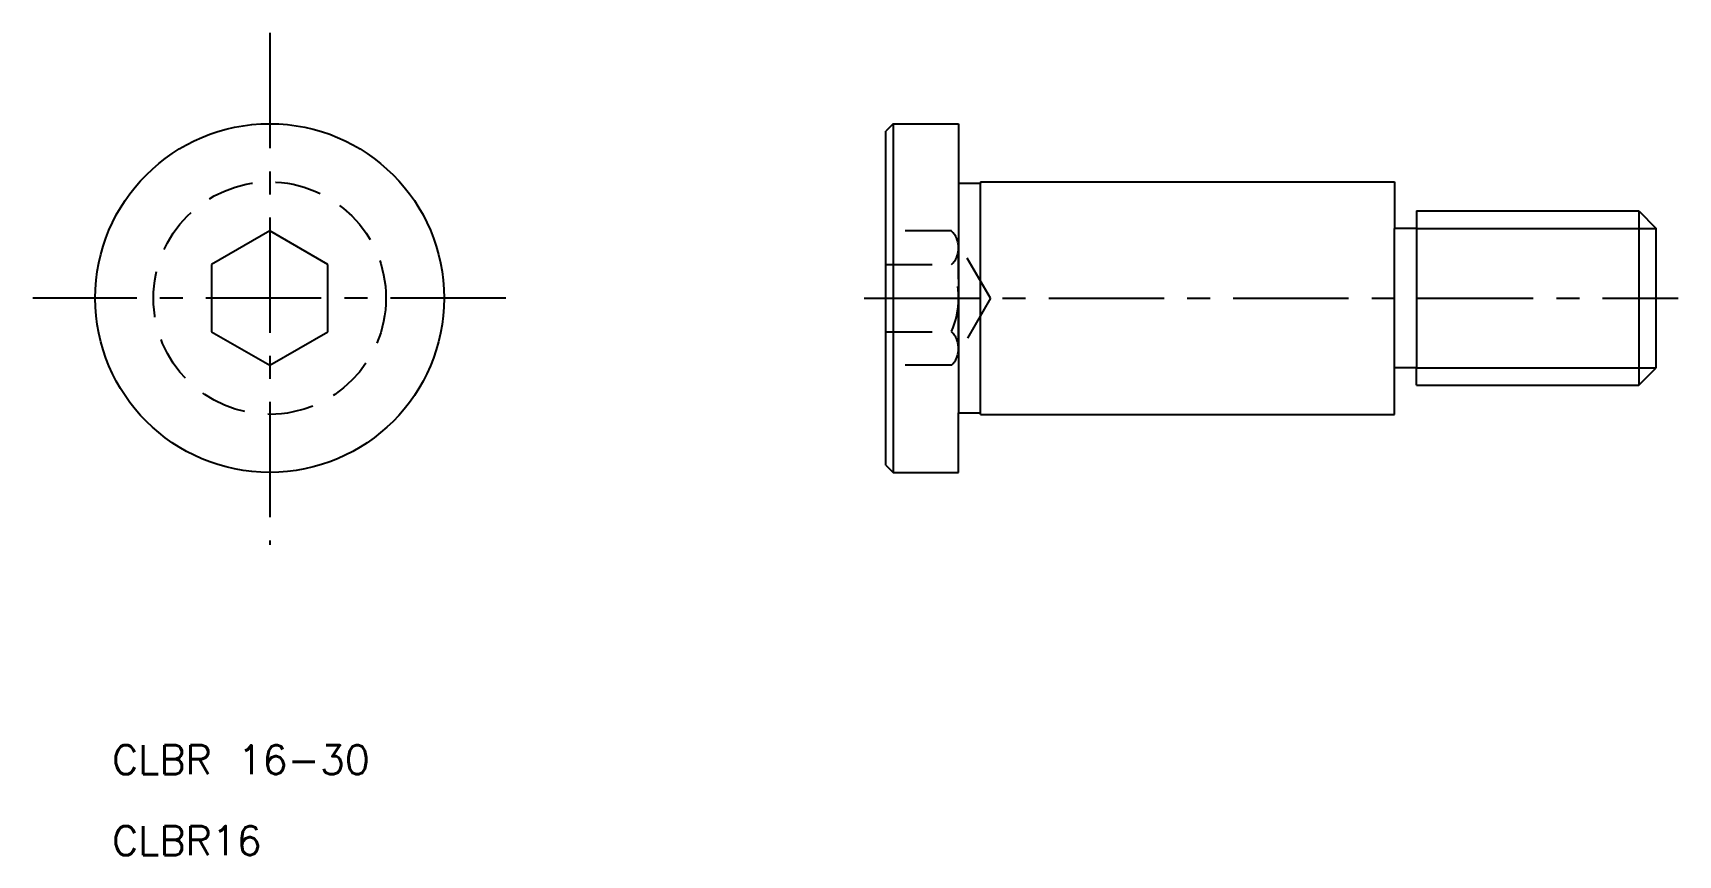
# Model space of a CAD drawing. Extents: x -46 to 67, y -424 to 0.
# Drawn here: x -46.2 to 66.9, y -424.5 to -367.9 of the extents above; entities outside this region: 1.
import ezdxf

# ---------------------------------------------------------------- set-up
doc = ezdxf.new("R2010")
doc.units = 0
doc.header["$LTSCALE"] = 0.25
doc.linetypes.add('CENTER', pattern=[50.8, 31.75, -6.35, 6.35, -6.35])
doc.linetypes.add('DASHED', pattern=[19.05, 12.7, -6.35])
doc.layers.get('0').update_dxf_attribs({"linetype": 'CONTINUOUS'})
doc.layers.add('CENTER', color=1, linetype='CENTER')
doc.styles.get("Standard").update_dxf_attribs({"font": 'txt.shx'})

msp = doc.modelspace()

# ---------------------------------------------------------------- linework, layer by layer
for p, q in [((12.93, -374.13), (12.43, -374.63)), ((12.93, -374.13), (17.43, -374.13)), ((12.93, -374.13), (12.93, -398.13)), ((17.43, -374.13), (17.43, -378.23)), ((12.43, -397.63), (12.43, -374.63)), ((17.43, -378.23), (17.43, -394.03)), ((17.43, -378.23), (18.93, -378.23)), ((18.93, -378.13), (47.43, -378.13)), ((18.93, -378.13), (18.93, -378.23)), ((18.93, -394.03), (18.93, -378.23)), ((47.43, -378.13), (47.43, -381.33)), ((48.93, -380.13), (64.23, -380.13)), ((48.93, -380.13), (48.93, -381.33)), ((64.23, -380.13), (64.23, -392.13)), ((64.23, -380.13), (65.43, -381.33)), ((47.43, -390.93), (47.43, -381.33)), ((48.93, -381.33), (47.43, -381.33)), ((48.93, -381.33), (48.93, -390.93)), ((65.43, -390.93), (65.43, -381.33)), ((-29.96, -381.51), (-33.96, -383.82)), ((-25.96, -383.82), (-29.96, -381.51)), ((-33.96, -383.82), (-33.96, -388.44)), ((-25.96, -388.44), (-25.96, -383.82)), ((-33.96, -388.44), (-29.96, -390.75)), ((-29.96, -390.75), (-25.96, -388.44)), ((48.93, -390.93), (47.43, -390.93)), ((47.43, -394.13), (47.43, -390.93)), ((48.93, -392.13), (48.93, -390.93)), ((64.23, -392.13), (65.43, -390.93)), ((48.93, -392.13), (64.23, -392.13)), ((17.43, -394.03), (18.93, -394.03)), ((17.43, -398.13), (17.43, -394.03)), ((18.93, -394.13), (18.93, -394.03)), ((18.93, -394.13), (47.43, -394.13)), ((12.43, -397.63), (12.93, -398.13)), ((12.93, -398.13), (17.43, -398.13))]:
    msp.add_line(p, q)
at = {"color": 3}
for p, q in [((48.93, -381.33), (65.43, -381.33)), ((48.93, -390.93), (65.43, -390.93))]:
    msp.add_line(p, q, dxfattribs=at)
at = {"color": 3, "linetype": 'DASHED'}
for p, q in [((16.94, -381.51), (12.43, -381.51)), ((19.62, -386.13), (17.37, -382.23)), ((17.43, -389.6), (17.43, -382.67)), ((12.43, -383.82), (16.94, -383.82)), ((19.62, -386.13), (17.37, -390.04)), ((12.43, -388.44), (16.94, -388.44)), ((16.94, -390.75), (12.43, -390.75))]:
    msp.add_line(p, q, dxfattribs=at)
msp.add_circle((-29.96, -386.13), 12)
msp.add_circle((-29.96, -386.13), 8, dxfattribs=at)
for centre, radius, start, end in [((15.83, -382.67), 1.6, 313.8839, 46.1161), ((11.76, -386.13), 5.67, 335.9694, 24.0306), ((15.83, -389.6), 1.6, 313.8839, 46.1161)]:
    msp.add_arc(centre, radius, start, end, dxfattribs=at)
msp.add_point((0, 0))
at = {"layer": 'CENTER', "color": 1, "linetype": 'CENTER'}
for p, q in [((-29.96, -367.88), (-29.96, -403.11)), ((-13.71, -386.13), (-46.25, -386.13)), ((10.93, -386.13), (66.93, -386.13))]:
    msp.add_line(p, q, dxfattribs=at)

# ---------------------------------------------------------------- texts
for s, p in [('CLBR 16-30', (-40.8, -418.9)), ('CLBR16', (-40.8, -424.47))]:
    msp.add_text(s, height=2).set_placement(p)

doc.saveas('drawing.dxf')
